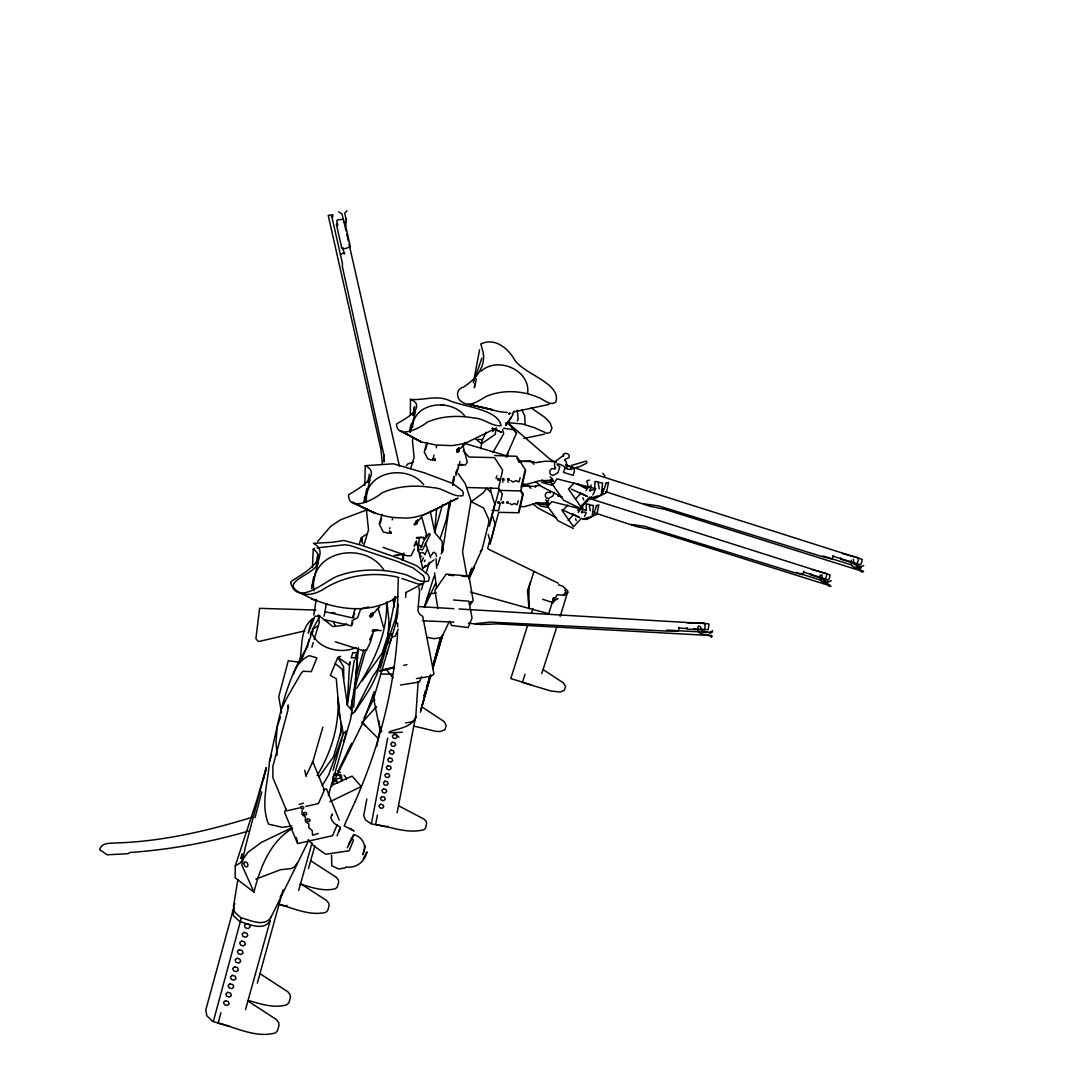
<?xml version="1.0" encoding="UTF-8"?>
<svg xmlns="http://www.w3.org/2000/svg" width="1089" height="1089" viewBox="0 0 1089 1089"><rect width="100%" height="100%" fill="white"/><g stroke="black" fill="none" stroke-linecap="round" stroke-linejoin="round"><path stroke-width="1.5" d="M558.153 598.651L555.88 599.699L553.743 597.82L548.679 613.638L528.941 608.411L528.982 586.821L534.018 571.385L533.773 572.215M560.195 616.415L567.9 591.15L562.904 586.263L558.494 584.739M265.77 771.135L266.233 767.868L256.963 799.789L235.265 865.932L235.156 877.775L253.968 892.15C259.944 868.083 270.126 841.389 292.614 828.361M410.185 431.843L411.628 423.485L410.185 431.911L410.226 426.929M410.335 415.29L410.485 399.35C423.322 400.67 436.036 394.899 448.505 400.208C462.117 406.673 498.245 408.933 501.049 425.69C491.833 426.67 483.462 418.122 473.974 418.013C458.401 415.208 441.807 415.807 427.147 422.205C420.776 427.664 397.213 440.228 396.519 424.002L401.297 421.198A80.749 22.107 -15.4 0 0 408.906 416.338C412.677 413.344 418.53 408.988 416.093 403.406A81.471 23.944 -15.9 0 0 412.935 400.48L410.485 399.35M397.553 605.974L398.275 578.504M820.058 575.795L820.738 580.9L828.144 584.031L829.137 586.358M490.758 492.282L490.826 487.627M397.131 812.775L415.739 715.949M594.785 488.689L594.907 481.542L597.997 481.719L599.236 488.825M586.25 510.687L586.358 504.153L589.19 504.302L590.306 510.782M351.938 710.436L352.537 698.757M364.475 496.952L364.352 501.92L366.68 488.866M364.774 485.367L365.264 465.684L393.442 463.805L424.166 472.749L452.602 483.434L462.24 490.69L463.438 493.072L462.825 495.672C452.806 497.591 443.468 487.749 433.15 487.736C416.012 484.755 397.798 485.708 381.79 492.949C375.011 499.143 348.671 513.028 348.521 494.787L353.816 491.575A88.046 25.973 -16.1 0 0 362.324 485.939C366.775 482.304 373.173 477.281 370.954 470.679A88.917 28.001 -16.6 0 0 367.796 467.113L365.264 465.684M829.968 584.984L829.954 585.759L649.874 529.308L636.589 526.572L592.729 512.238M341.279 722.62L340.435 735.483M326.877 604.79L326.754 603.932M397.594 613.652L398.043 604.953M313.877 590.837C307.819 550.027 365.822 540.253 383.995 570.323M388.909 623.017L388.092 634.424M312.489 567.206L313.237 549.278L314.462 548.298M495.59 429.883L495.4 434.239L481.583 443.754L475.485 438.772M366.517 502.002C363.195 471.292 407.517 463.465 423.675 484.7M386.568 602.135C387.711 633.648 373.486 662.82 356.566 688.384M353.775 617.885L353.639 616.605M354.973 609.976L354.851 608.683M347.268 704.406L349.692 662.085M390.842 531.949L391.005 533.487L390.828 532.072M405.625 597.398L405.925 592.389M470.448 592.062L528.941 608.411L529.363 601.741M353.666 707.278L357.505 657.497M525.102 423.73L524.653 415.454L521.822 409.995M527.661 393.252C530.615 370.015 497.442 355.899 481.011 371.295M394.055 606.668L394.708 596.745M397.594 632.845C393.919 691.474 378.441 748.905 354.701 802.552L355.15 801.477L344.138 825.884L354.061 830.975L350.005 828.334M389.317 731.754C398.247 728.623 411.029 727.37 415.712 717.76L418.149 681.415M434.838 458.959L434.974 460.524L434.838 458.959L432.946 459.054L434.062 455.134M302.17 810.556L301.884 814.218L305.546 817.267L305.26 820.915M434.674 531.786L436.648 508.672M358.404 647.751L354.973 684.913L350.726 709.062M403.284 560.073L403.76 555.036M331.573 855.11L331.777 865.728L338.693 869.036L345.512 867.783M441.276 553.961L443.822 543.288L450.043 501.661M412.554 427.637C413.262 401.841 451.241 398.125 464.785 416.039M418.435 546.624L419.319 538.225M307.643 646.703C284.733 680.87 278.253 722.184 269.459 761.551C268.221 782.188 260.257 804.063 268.561 824.128L282.623 827.381L291.757 825.952M840.899 557.895L840.912 559.242L856.703 564.129L858.186 560.726L858.54 557.84L842.355 553.511M354.524 687.322L355.164 682.558M355.572 679.386L356.62 671.45M313.768 615.04L316.246 599.345M299.325 662.983C302.973 648.35 299.121 629.17 312.584 618.702M810.706 573.617L810.679 574.856L825.081 579.307L826.401 576.217L826.769 573.576L812.026 569.615M449.403 508.332L450.669 500.055M452.956 485.163L454.236 476.887L452.629 485.122M395.566 596.963L387.861 635.5L381.926 653.509L361.82 681.346M347.309 704.692L354.32 660.152M257.331 983.149L282.704 891.006M311.645 588.128L318.315 561.461C319.785 556.874 317.512 551.456 313.237 549.278M480.78 448.75L482.318 439.126M308.827 840.204L270.78 917.728C263.47 927.379 249.789 919.974 240.778 917.646L234.68 912.092L233.495 906.497L237.838 879.64M397.975 604.027L395.375 619.069L377.597 669.422L372.465 676.95L354.66 711.825L351.311 714.575M351.992 622.091L351.883 624.31M581.921 513.001L582.914 507.338M590.02 491.275L591.123 485.041M367.851 482.4L369.307 474.273M507.161 456.958L507.95 452.575M311.604 588.4L313.673 576.966M316.041 564.034L317.825 554.287M449.621 501.58L446.327 519.63L440.065 538.837M366.83 799.081L363.74 815.552L365.319 819.772L370.873 823.706M376.74 746.387L380.469 726.622M829.804 585.46L830.975 586.44M387.711 738.002L371.39 823.815L385.465 826.66L388.079 826.292M436.675 568.322L436.049 558.739M479.596 349.732L473.361 382.743L481.842 358.199M377.434 815.008L375.623 824.482C391.4 826.959 408.089 834.174 424.152 829.587L425.649 828.008L426.589 823.311L426.167 821.31L423.839 819.023L399.05 806.023M710.777 633.104L711.185 632.001L712.574 632.11M417.7 551.088L418.258 548.298M489.315 526.314L494.705 504.03L491.125 492.636L486.81 488.335L483.08 492.99L471.292 501.593M490.132 544.187L495.059 524.04L491.792 513.736M323.978 616.224L325.175 611.732M395.756 623.357L397.431 615.448M293.799 673.914C295.636 666.087 301.912 658.859 309.235 655.646L316.926 657.892L311.291 671.641L303.096 671.232L300.945 673.615L286.598 698.43L280.989 709.865L281.357 712.465M442.638 552.15L442.529 546.379L442.978 550.571M307.18 647.274L309.099 639.597M500.246 503.064L498.544 510.618L491.983 510.455M500.926 500.042L502.288 494.011L499.007 488.879M521.087 487.477L524.939 470.747M518.786 511.013L522.597 494.488L520.964 491.915M263.647 778.907L266.233 767.868L245.011 848.522L241.785 864.857L253.968 892.15M342.382 727.166L333.479 756.855L318.778 777.192M861.903 570.473C860.827 571.943 863.577 572.773 863.577 571.017M255.057 817.716L261.768 791.88M354.415 613.216L352.727 617.953L324.998 611.65L326.319 603.796M475.349 383.478L474.287 387.793L476.438 378.958M365.387 845.799L362.732 854.674C367.333 846.561 362.882 836.951 354.061 834.705L347.255 847.718M350.318 661.949L349.515 665.216L337.781 657.443L330.362 675.439L336.256 678.719L339.741 717.528M468.964 577.796L482.168 549.074L488.947 521.876L488.607 518.963L483.611 508.005L471.074 501.607M402.045 560.1L403.965 553.089M364.393 501.702L370.056 479.786M452.656 481.706L453.909 476.832M410.226 431.707L415.494 411.451M233.836 907.491L205.78 1009.979L206.828 1015.778L212.723 1021.441M310.338 634.996L311.155 631.933M311.345 634.506L312.87 628.843L319.935 616.129L315.075 616.224M311.971 633.852L312.788 630.79L312.148 633.689C318.533 649.126 341.701 654.339 356.062 647.519M241.39 917.823L213.308 1021.618L229.643 1026.342M420.422 712.233L430.087 676.5M432.728 666.767L440.65 637.528L442.134 636.452L449.308 621.533M220.931 1012.743L218.099 1023.143C236.49 1027.621 256.024 1038.334 275.367 1032.917L277.477 1030.807L278.947 1025.661L278.825 1022.884L276.511 1019.617L248.782 1001.581M487.668 548.475L489.791 540.267L488.185 534.4M367.361 508.876L366.571 511.803L368.531 529.798L363.631 545.875M359.316 544.241L361.072 537.843L366.34 534.331M361.303 541.396L362.174 538.197L361.711 540.62L362.691 543.329M420.653 710.6L429.978 676.5M433.095 665.134L440.65 637.528L434.361 638.712L427.351 637.364M312.325 763.484L322.807 727.248M382.008 514.321L379.271 524.204L383.246 531.936L388.95 533.379L389.685 530.751M380.279 523.142L381.504 518.704M245.488 1009.694L270.303 920.219C264.423 931.735 248.551 924.071 239.743 921.498L233.645 915.931L232.474 910.336M413.316 437.492L412.418 440.677L414.133 457.394L410.662 468.61M389.671 528.791L389.971 527.716M392.176 519.875L392.816 517.588M352.918 622.309L351.529 625.848L323.855 619.559M355.504 659.185L358.063 650.079M490.186 522.012L499.007 490.213M298.685 890.38L312.067 842.954M333.043 770.195L343.416 733.401L328.715 774.783L322.194 785.714M426.888 442.583L424.261 451.894L427.868 459.041L433.095 460.402M425.554 449.526L427.514 442.597M308.486 868.518L314.871 845.922M490.921 540.294L498.721 512.334L518.922 512.769L523.264 493.97L520.542 489.682M355.477 678.964L363.767 649.902M436.158 447.824L436.757 445.673M434.742 532.085L442.583 504.506M496.039 478.656L496.87 475.757M354.252 690.249L365.877 649.657M380.401 668.061L390.216 633.784C393.987 631.892 390.733 641.897 388.936 643.558M460.048 461.437L455.801 475.825M420.749 710.654L430.985 675.166M432.837 668.714L442.719 634.969L432.905 667.094L442.134 636.452M421.402 589.666L423.281 583.214M426.085 573.535L429.365 562.251M520.147 477.731L518.895 482.059L516.159 480.657L512.933 482.005L510.918 480.603M373.976 629.918L370.423 642.088L366.517 650.378L362.283 650.473L335.317 641.761M328.293 795.596L350.522 719.516L352.115 710.641L347.405 705.318L342.137 669.136L335.221 663.65M518.241 500.845L517.098 504.765L514.607 503.513L511.667 504.752L509.843 503.499M415.699 522.38L415.059 524.952L416.148 522.203L416.297 524.354L414.392 523.469M373.473 699.056L396.028 622.54M596.704 505.582L593.178 515.206M606.246 483.135L602.367 493.725M311.876 647.165L313.251 642.551M314.177 639.461L319.254 622.513L318.383 615.04L332.839 626.597L343.607 625.331L346.411 623.793M458.973 450.628C458.156 453.868 460.007 447.143 459.177 450.41M535.584 486.375L535.38 487.055L535.788 485.789L540.321 485.558M426.48 687.921L430.4 675.057M380.796 659.771C377.624 679.727 365.496 695.517 354.66 711.825M426.52 687.976L430.441 675.126M333.057 776.321L333.084 778.826L336.256 780.895L337.236 778.703L340.013 778.118L340.598 778.839L341.034 777.655L339.06 775.109L333.955 775.382M371.322 613.801L370.423 617.34L371.621 614.441M528.941 608.411L527.566 591.327L530.615 581.717M417.495 520.161L415.984 521.781L416.189 520.869M527.566 591.327L528.982 586.821M527.92 624.392L510.795 678.556L530.656 684.709M531.432 613.243L532.943 608.465M551.987 602.952L553.661 597.643M525.048 674.2L522.434 682.381L550.898 691.025L560.209 692.005L564.238 690.48L565.572 686.41L563.285 682.817L543.098 669.585M424.397 606.587L434.157 576.149M437.696 565.137L440.255 557.16M541.723 673.696L557.119 625.957M269.459 761.551L271.569 755.14M280.472 716.97L277.259 726.594L275.993 741.759L277.096 755.181M554.424 492.337L552.776 496.053L548.488 498.463C544.623 498.871 544.201 493.426 547.236 492.282L549.155 492.609L550.585 491.547L550.19 492.691L550.258 490.731M541.886 503.526L541.614 504.302L540.212 503.867M546.052 481.011L545.752 481.842L544.228 481.365M468.542 577.497L471.918 568.077L468.542 577.415M379.054 607.853L379.938 605.389M463.846 445.592L464.894 442.747M386.35 654.543L387.493 651.494M458.469 447.906L457.271 452.371M567.9 592.539L564.96 595.057L556.996 594.798L553.375 602.734L542.621 599.29M415.753 717.801C414.514 722.075 409.273 722.511 405.557 722.797M318.315 561.461C317.307 574.801 277.314 581.281 300.496 592.988C329.776 609.2 368.695 616.687 398.084 596.5M301.599 660.043L310.964 635.922M337.086 835.821L339.455 830.009M421.552 676.718L419.401 682L400.534 685.022M546.909 501.539L546.392 502.819L535.053 503.581L524.408 506.671L519.494 506.562M423.567 541.41L420.994 547.685L421.688 546.202L416.692 544.582M551.565 478.833L551.007 480.195L538.565 480.97L526.913 484.292L522.053 484.156M340.108 828.62L339.224 830.73L340.421 827.368L334.269 823.366L331.791 820.194L330.797 817.58L332.254 814.014L332.172 815.362M337.209 824.809L332.553 835.685L297.583 843.58L284.515 812.176L285.971 809.127M297.351 862.774L294.615 866.817L291.022 868.614L280.554 869.716L255.847 879.122M424.383 607.471L435.573 583.364M270.78 917.728L271.365 916.394M505.99 457.012L516.526 433.109L508.835 423.607L505.582 423.09M468.978 579.021L474.477 566.634L468.706 578.109M374.221 691.61L363.304 721.966L331.56 786.312M398.247 629.224L395.076 636.289L391.836 637.092M698.158 626.447L697.899 627.005C696.987 637.827 708.735 632.015 711.553 637.364M424.383 561.611L425.064 560.1M282.772 890.952L283.358 889.672M333.234 781.072L332.73 782.147L334.187 779.152M282.31 893.443L280.132 896.737M331.737 785.686L332.227 784.611M424.778 554.846L427.433 549.128M456.032 472.299L457.625 468.869M455.883 473.239L456.767 471.346M421.348 562.237L423.417 557.772M486.021 432.306L482.563 439.684L478.194 439.357M414.392 548.842L411.166 555.689L407.272 555.866L383.056 547.386M492.813 431.68L494.12 428.903M369.974 639.27L372.288 634.383M414.324 545.548L416.229 541.505M369.933 640.155L371.213 637.46M414.215 546.501L415.277 544.269M306.622 774.824L312.829 761.701L324.413 790.192L318.383 803.573L305.696 806.486M510.414 413.316L509.176 414.188M233.495 906.497L234.87 903.666M317.117 775.599C331.396 752.05 339.373 725.533 338.039 697.804L339.795 716.535L343.348 733.564L345.934 731.182L344.954 738.587L343.362 740.983M337.808 771.665L351.584 743.202M423.88 582.506L424.547 579.13L423.498 575.85L413.112 567.886L397.608 561.516L350.182 545.548L344.914 544.718L317.198 547.89M592.811 494.964L594.812 490.921M584.453 516.377L586.29 512.674M363.998 718.087L372.806 700.54M431.448 555.254L433.041 552.531L434.32 552.382L435.968 553.852L436.512 556.479M348.562 844.533L353.857 834.419M492.909 452.548L503.703 433.79L502.546 429.42M380.728 446.926L382.293 463.628M517.275 420.844L518.146 419.333L517.234 410.104M372.86 630.272L372.193 631.416L377.733 630.218L372.86 630.272L381.218 630.545M505.922 425.159L507.651 422.164M505.909 425.336L507.488 422.614L522.407 423.975L534.223 427.609L546.95 433.299L550.081 432.578L551.987 428.208L550.149 422.9L545.303 417.713L531.228 407.98M509.489 413.235L509.039 414.024L509.679 413.153M458.428 464.785L458.006 465.493L462.648 464.486L458.428 464.785L465.234 465.03L467.304 462.226L463.179 446.599M513.11 414.324L507.515 423.213M423.621 583.173L405.639 592.675M511.394 417.019L508.454 421.634M363.222 858.826L366.993 851.816C364.978 861.78 355.912 868.695 345.717 866.926M687.322 622.826L704.556 623.126L705.155 626.379L704.311 629.973L687.431 629.129L686.887 627.563M345.608 225.491L346.316 221.013M586.032 490.717L588.863 486.497M578.286 512.497L580.015 509.924M422.246 569.601L425.091 565.545M602.19 490.594L603.51 488.757M463.193 444.707L464.976 442.229M480.331 551.606L482.168 549.074M469.345 603.973L471.251 601.373M470.298 604.667L473.198 600.706L468.964 576.04L446.204 574.148L434.906 590.224L437.832 608.302M820.099 575.264L822.004 574.924L822.222 579.035L823.366 580.069L828.77 581.907L831.275 580.655M424.247 539.926L429.148 533.528L430.237 534.291L422.478 549.945L418.802 549.237M512.252 413.697L514.294 411.138M374.439 612.576L378.019 608.084M344.873 253.179L344.206 254.009L342.79 247.679M425.554 536.346L426.575 534.59L421.974 517.833M340.421 254.499L343.348 252.961M346.969 210.694L344.723 213.226L345.975 218.794M418.857 520.311L421.906 516.662M372.86 612.576L372.139 613.311M406.388 465.697L407.926 463.9L413.276 462.212M460.633 448.328L463.247 445.278M317.62 541.519L330.566 526.504L340.367 519.889L367.102 509.747M361.943 722.728L376.549 706.584M312.339 629.565L317.62 626.039M589.857 496.938L580.709 506.548L568.458 489.043L574.026 483.23M568.118 520.419L573.794 514.444M591.558 496.761L580.41 508.468L563.585 500.219L549.999 480.97L552.246 478.643L550.108 476.928M581.499 518.269L573.522 526.668L562.305 510.864L567.9 505.01M575.673 498.83L580.233 494.052M548.829 499.865L545.521 503.309L557.963 520.705L573.25 528.424M563.381 595.356L565.899 591.803L564.783 590.088M354.497 610.235L353.081 616.401M425.037 567.015L433.953 559.882M552.804 599.018L554.301 597.793M712.601 630.667L710.082 632.641L702.541 631.811L700.309 626.556L698.675 626.052M563.762 455.161L555.363 461.368L554.451 464.159L555.199 468.978L555.621 467.753L554.056 468.937L551.946 468.569C548.611 469.822 549.087 475.784 553.321 475.349L558.044 472.667L559.746 466.677C552.79 461.913 561.461 464.282 564.538 466.637C569.139 473.538 565.981 457.53 564.619 460.565L565.722 458.945L568.594 457.911C572.188 453.691 561.842 450.982 563.353 456.359M416.039 521.658L416.91 520.991A3.498 0.953 -27.1 0 0 417.795 519.916M371.431 613.842L370.355 614.482M337.372 223.191L336.406 224.388L341.905 248.551L345.131 248.646L350.345 246.795L344.791 222.115L343.566 221.911M371.376 613.992L372.465 613.216A3.866 1.157 -27.9 0 0 373.023 612.671M426.616 598.501L428.644 597.235A18.486 8.317 15.8 0 0 429.624 595.397M414.188 524.653L414.936 524.19L414.324 523.605M457.911 449.811L458.782 449.213A3.213 0.817 -26.5 0 0 459.517 448.192M235.265 865.932L240.315 862.856L248.074 852.183L261.401 842.369L291.92 827.735M597.493 495.971L590.864 498.095L594.812 498.394L601.346 494.597L602.612 483.012L598.8 482.427M588.727 517.275L582.71 519.154L586.331 519.399L592.253 515.995L593.41 505.446L589.925 504.928M352.019 620.73L357.628 617.667L360.663 608.996L368.627 606.968M456.672 450.492L457.108 449.253M456.863 450.315L459.163 448.219M333.357 784.761L337.767 782.487M863.713 565.504L860.95 566.879L854.075 564.442L853.34 559.31M496.516 427.963L464.799 443.536L451.908 445.632L435.872 445.02L421.144 441.862L400.085 430.591M352.332 502.056C367.143 510.537 383.137 517.888 400.561 517.792C421.851 520.12 439.548 506.48 457.884 498.163M423.403 515.097L457.625 498.299M594.812 498.394L606.396 492.732L608.588 482.318L605.579 483.339M586.331 519.399L596.881 514.267L598.855 504.82L596.119 505.745M340.626 781.208L352.074 776.13L361.221 786.557L329.831 801.817M340.626 656.313L337.781 657.443L343.634 666.727L343.729 678.787M595.479 489.574L589.367 490.377M589.462 480.031L586.808 480.916L587.978 485.721M299.08 804.472L303.423 803.138M318.247 833.453L312.461 835.209L312.284 830.635L308.623 827.599L308.922 823.965L305.737 821.855M252.144 817.267C207.945 830.853 161.322 841.756 115.529 842.954C109.785 843.499 101.699 842.26 99.671 849.651L107.09 854.811L128.189 853.681L129.863 852.496C169.993 849.76 209.769 842.328 248.374 831.098M396.845 555.594L402.59 554.124M380.007 670.497L394.49 666.999M379.802 671.178L394.164 667.707M403.733 665.406L406.932 664.63M304.947 630.858L258.883 641.475L257.712 640.904L255.901 638.644L259.59 608.343L315.837 610.044M323.202 789.661L326.509 788.899L339.196 820.14M299.339 807.943L286.652 810.856L272.89 777.723L272.89 766.22L287.904 710.259L288.136 704.978L288.531 707.945M573.182 468.093L579.62 466.65L586.508 463.288L586.889 462.076L586.304 461.083L571.616 465.398L571.371 469.754L571.779 468.529L568.88 469.454L564.837 468.188L563.503 472.381L573.141 475.403L574.461 471.21L573.876 468.324M416.406 538.279L421.443 537.19M514.103 411.86L549.074 404.427M523.877 438.445L544.582 434.116M554.954 599.876L555.88 599.699M333.901 774.02L336.692 773.489L341.265 775.205L342.177 780.827L337.604 782.868L336.937 781.698L333.234 780.568M394.354 555.417L398.52 554.669M416.447 678.583L431.162 676.16L433.967 674.009L422.75 616.483L419.782 614.278L417.917 610.915L419.605 590.878L418.843 587.516M422.26 584.262L418.053 584.003L401.827 578.436M535.584 486.47L521.44 485.64M521.93 485.912L527.716 485.258L530.969 488.335M429.57 593.777L436.281 593.042M474.845 623.738L490.431 622.091L667.149 631.103L678.324 631.103L679.237 627.387L678.801 628.081L686.982 628.53M287.156 905.504L284.256 905.721L278.294 903.979M389.059 732.815L402.386 732.244M372.683 700.254L374.97 700.213M581.335 512.143L585.147 512.102M380.347 674.077L391.795 674.05M502.437 481.923L503.172 481.923M507.692 481.964L508.427 481.978M432.946 459.054L434.81 459.204M498.653 490.377L520.882 490.921L525.674 470.162L516.676 456.305L494.529 455.542M467.263 487.491L498.517 488.43L502.628 470.067L494.501 457.625L468.991 457.012L463.233 450.873M416.924 537.394L424.315 537.68M519.399 461.137L532.698 461.695L535.897 462.702L545.997 461.11L555.989 461.94M422.614 620.784L453.854 622.091M518.418 461.777L530.52 460.865L534.086 464.254M693.53 628.884L708.245 629.701L708.925 624.596L708.653 623.793L459 608.982M666.836 630.082L711.09 632.505M711.103 635.54L497.278 623.861L481.624 624.555L468.297 623.167M712.301 636.126L710.749 635.527M418.23 606.559L453.895 608.683M453.5 599.998L468.91 601.196L472.041 617.939L468.161 627.563L451.513 625.467L449.743 621.37M443.468 405.231L444.38 405.312M440.65 405.013L441.535 405.081M448.695 575.183L453.705 575.591M462.022 576.285L465.357 576.571M507.229 412.486L499.865 411.765L471.36 404.877M577.429 510.047L579.212 510.224M587.039 488.267L576.925 483.72L585.215 488.158M315.933 600.42L311.672 599.154M299.557 662.275L288.272 660.737L278.743 696.661L281.507 712.764M643.885 503.894L658.586 505.909L821.392 556.356L831.928 559.025L833.48 555.485L833.003 556.193L860.501 564.823L861.603 562.55L862.229 559.378L565.708 465.03M631.048 524.422L644.457 526.259L792.901 572.215L802.511 574.652L803.873 571.439L803.464 572.079L828.552 579.933L829.519 577.878L830.117 574.978L589.653 498.544M503.649 428.195L514.144 429.787M468.61 404.441L492.541 409.723L470.87 404.727M331.995 612.454L335.262 613.202M399.05 577.524C373.513 570.976 344.423 575.264 322.385 589.898C315.824 593.491 307.792 596.173 300.496 592.988M464.404 443.346L507.896 456.196M586.386 510.346L551.796 501.621L547.073 507.311L540.811 506.086L535.87 502.75M595.833 488.73L556.942 478.874L554.247 483.23L551.755 485.149L541.832 482.427M605.457 491.615L649.956 506.262L664.521 509.257L861.998 571.221M248.278 1000.437C260.625 1003.949 274.101 1008.645 286.87 1004.752L288.912 1002.738L290.368 997.66L290.246 994.992L287.945 991.834L260.761 974.179M300.006 884.091C311.359 887.331 323.583 891.768 335.439 888.719L337.236 887.045L338.625 882.267L338.434 879.994L336.256 877.258L311.318 861.154M278.512 904.251C293.717 908.267 309.78 916.23 325.815 912.323L327.666 910.581L329.069 905.749L328.892 903.394L326.686 900.576L301.285 884.159M557.759 495.794L562.155 497.169L541.927 486.742L536.06 482.087M796.086 572.406L821.215 580.274M824.346 581.267L827.49 582.247M823.012 555.989L851.598 564.973M856.362 566.471L861.14 567.968M424.819 554.015C421.062 550.163 417.114 554.737 421.566 556.67M402.14 555.526L403.257 555.88M413.983 726.077L435.777 731.359L440.31 731.509L444.925 729.78L446.231 725.492L444.094 721.558L422.682 707.401M571.181 489.097L587.393 496.475M561.965 509.706L579.539 517.697M492.541 428.276L501.512 432.21L492.133 428.426M492.5 428.263L496.965 430.223M398.969 737.144L395.021 733.482M565.667 464.676L571.834 467.562M556.397 462.376L550.394 459.558L508.835 423.607L516.526 433.109M354.606 503.458L375.773 513.518L353.312 502.492M488.403 549.183L558.303 583.214M579.92 492.759L587.339 496.421M572.174 513.627L579.579 517.398M556.588 517.901L538.211 508.168L532.861 503.894M402.209 431.816L421.144 441.862L400.983 430.985M338.72 211.892L342 213.961L343.185 219.202M545.575 499.851L547.549 501.362L548.352 503.799L548.625 503.023C546.242 506.29 540.797 504.316 538.089 502.451M337.998 771.053L340.353 772.605M378.55 738.75L361.943 722.347M456.699 451.676L458.129 452.289L457.952 450.397M541.9 479.827C544.854 481.883 550.857 484.047 553.457 480.44L553.158 481.284L552.273 478.588M369.743 615.966L371.798 616.66L371.798 614.482M369.552 615.993L370.233 616.619M351.148 837.849L353.517 840.15L349.161 850.781L325.638 854.225L313.319 845.554L308.282 839.728M362.46 722.674L365.958 726.295M344.07 775.286L346.084 777.682L346.288 779.642M386.105 669.272L392.993 677.753M602.83 473.279L605.062 476.124M396.546 612.29L397.757 613.856M458.21 473.565L465.221 483.584L471.02 500.858L462.539 551.783L467.031 576.707M381.626 731.876L379.911 729.358L373.119 696.048M516.812 458.224L519.521 462.389M332.975 621.247L335.221 625.372M379.925 727.575L381.626 730.773M861.331 571.779C860.95 566.443 852.81 569.329 851.285 564.306L851.217 560.263M430.659 557.514L425.377 543.166M582.901 497.85L583.677 499.946M575.55 518.677L576.258 520.61M423.322 537.204L424.356 540.185M378.291 608.996L383.505 627.141M296.222 837.523L297.515 842.205M346.03 230.814L343.403 219.216L337.44 219.951L336.76 220.754L337.821 225.505M346.778 234.135L348.289 240.764M349.038 244.086L399.472 466.283M416.406 540.893L422.437 567.423M380.565 447.715L328.211 215.391L332.717 214.737L333.043 216.207L331.247 217.024L331.791 216.384L342.368 263.143L342.45 266.996L383.832 454.658L384.118 461.763L383.832 454.658M339.55 715.459L339.795 716.535M430.264 511.326L434.879 532.739L442.257 541.424L442.297 550.775M304.77 770.291L306.132 776.62M389.644 627.318L386.935 602.244M345.962 218.726L346.343 221.217M378.958 720.904L379.435 724.239M434.552 572.896L436.594 587.91M393.17 598.787L393.973 607.172M397.58 622.922L397.689 626.91M483.598 356.43C483.884 365.822 478.752 374.317 472.068 380.497A75.549 49.209 -11.2 0 1 463.601 387.099C456.427 388.555 455.583 397.553 461.232 401.337C469.441 408.47 478.942 400.303 486.32 396.382C502.628 389.508 521.508 390.461 537.707 397.172C543.112 398.724 550.503 406.878 555.934 401.895C561.488 382.715 522.325 373.976 514.131 358.975C507.311 347.663 494.352 337.318 480.807 344.015L482.128 348.575A75.999 50.747 -12.1 0 1 483.598 356.43M416.91 523.632L417.727 521.168L416.91 523.632M241.023 858.023C241.921 861.712 243.5 846.806 241.023 858.023M290.668 582.792C297.896 607.853 326.346 579.402 338.788 575.713C359.084 568.458 381.463 568.581 402.222 573.821C410.852 575.155 419.701 583.84 428.494 580.968L429.338 577.606L427.963 574.611L416.543 565.681L399.268 558.521L361.779 545.358L343.893 540.471L332.485 542.281L313.482 543.316L316.314 545.249A106.409 35.746 -18.2 0 1 319.73 549.959C321.8 558.521 314.081 564.96 308.35 569.846A105.129 33.16 -17.6 0 1 297.869 577.129L291.376 581.267L290.668 582.792M300.877 806.745L300.741 808.133L302.061 809.073L303.504 808.637L303.64 807.248L302.334 806.296L300.877 806.745M303.885 812.721L303.749 814.109L305.056 815.048L306.513 814.599L306.649 813.224L305.342 812.271L303.885 812.721M307.207 819.309L307.071 820.698L308.378 821.637L309.834 821.188L309.97 819.813L308.663 818.874L307.207 819.309M414.528 406.782L413.085 415.154L414.528 406.782M372.492 615.734L373.377 613.161L372.492 615.734M311.726 619.94L308.146 633.281L314.598 617.272L311.726 619.94M352.686 652.815L351.257 657.933L355.341 657.674L356.811 652.434L352.686 652.815M497.986 478.983L497.673 480.072L499.497 480.099L499.048 478.452L497.986 478.983M502.669 479.024L502.356 480.113L504.18 480.14L503.731 478.493L502.669 479.024M498.054 502.097L497.782 503.091L499.443 503.091L499.034 501.607L498.054 502.097M507.842 479.078L507.528 480.167L509.339 480.181L508.903 478.547L507.842 479.078M502.328 502.124L502.043 503.104L503.703 503.104L503.295 501.634L502.328 502.124M507.025 502.138L506.739 503.118L508.4 503.118L508.005 501.648L507.025 502.138M539.15 462.09L539.164 462.226M425.5 691.147L424.029 695.966L425.527 691.188M393.878 734.408L392.299 736.001L393.17 738.097L395.62 738.587L397.199 736.994L396.328 734.898L393.878 734.408M392.367 742.276L390.788 743.855L391.659 745.951L394.109 746.455L395.688 744.862L394.817 742.766L392.367 742.276M390.869 750.117L389.29 751.696L390.161 753.779L392.612 754.282L394.177 752.703L393.306 750.62L390.869 750.117M389.372 757.93L387.807 759.509L388.678 761.579L391.114 762.082L392.68 760.503L391.809 758.434L389.372 757.93M387.875 765.73L386.309 767.296L387.18 769.365L389.617 769.855L391.182 768.289L390.311 766.22L387.875 765.73M386.391 773.489L384.825 775.055L385.697 777.11L388.133 777.614L389.699 776.049L388.827 773.98L386.391 773.489M384.907 781.221L383.355 782.787L384.226 784.842L386.649 785.332L388.201 783.767L387.344 781.711L384.907 781.221M383.437 788.94L381.885 790.491L382.743 792.533L385.166 793.023L386.731 791.472L385.86 789.43L383.437 788.94M381.967 796.617L380.415 798.169L381.286 800.211L383.696 800.701L385.247 799.149L384.39 797.107L381.967 796.617M380.497 804.281L378.945 805.819L379.816 807.847L382.225 808.337L383.777 806.799L382.92 804.771L380.497 804.281M246.427 923.676L244.453 925.296L245.324 927.76L248.169 928.59L250.157 926.97L249.286 924.507L246.427 923.676M244.059 932.375L242.085 933.994L242.956 936.445L245.801 937.275L247.788 935.655L246.917 933.205L244.059 932.375M241.704 941.046L239.73 942.652L240.601 945.089L243.446 945.919L245.42 944.313L244.549 941.876L241.704 941.046M239.362 949.676L237.388 951.282L238.26 953.705L241.091 954.536L243.065 952.929L242.194 950.506L239.362 949.676M237.021 958.266L235.061 959.872L235.932 962.281L238.763 963.112L240.723 961.519L239.852 959.096L237.021 958.266M234.693 966.828L232.733 968.42L233.604 970.83L236.422 971.647L238.382 970.068L237.511 967.658L234.693 966.828M232.365 975.363L230.419 976.942L231.29 979.338L234.108 980.154L236.054 978.575L235.197 976.18L232.365 975.363M230.065 983.857L228.118 985.422L228.976 987.818L231.794 988.635L233.74 987.056L232.883 984.674L230.065 983.857M227.764 992.31L225.818 993.876L226.689 996.258L229.493 997.075L231.44 995.509L230.569 993.127L227.764 992.31M225.464 1000.737L223.531 1002.288L224.402 1004.671L227.206 1005.474L229.139 1003.922L228.268 1001.54L225.464 1000.737M494.501 457.625L494.501 457.625M243.922 863.536A2.668 1.783 62.6 0 0 246.904 866.817A2.668 1.783 62.6 0 0 246.944 862.719A2.668 1.783 62.6 0 0 243.922 863.536"/></g></svg>
